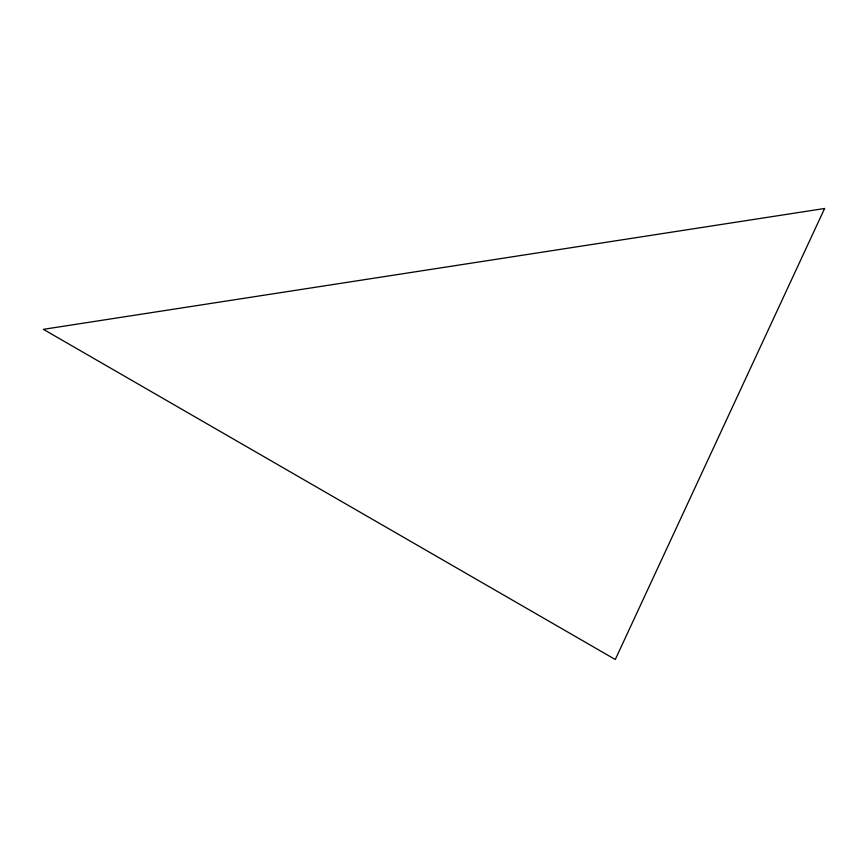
<?xml version="1.0" encoding="UTF-8"?>
<svg xmlns="http://www.w3.org/2000/svg" width="868" height="868" viewBox="0 0 868 868"><rect width="100%" height="100%" fill="white"/><g stroke="black" fill="none" stroke-linecap="round" stroke-linejoin="round"><path stroke-width="1.3" d="M824.6 208.494L615.282 659.506L43.4 329.341L824.6 208.494"/></g></svg>
